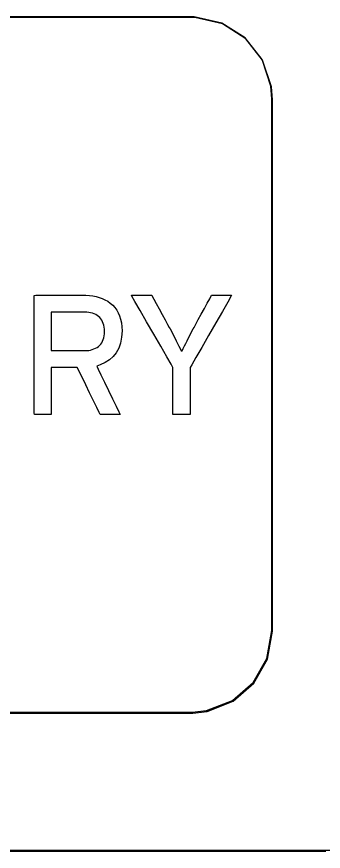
# Model space of a CAD drawing. Extents: x 1 to 47.7, y 0.2 to 35.
# Drawn here: x 23.162 to 23.462, y 4.851 to 5.667 of the extents above; entities that cross this region are included whole.
import ezdxf

# ---------------------------------------------------------------- set-up
doc = ezdxf.new("R2010")
doc.units = 0
doc.header["$MEASUREMENT"] = 0
for name, color, linetype in [('4_1__4U__UP_TO_ONE_IO_BOAR', 7, 'CONTINUOUS'), ('4_2__4U__FRONT_PANEL_W_24_', 7, 'CONTINUOUS'), ('5_1___24__TARGET_LEDS___12', 7, 'CONTINUOUS')]:
    doc.layers.add(name, color=color, linetype=linetype)

msp = doc.modelspace()

# ---------------------------------------------------------------- linework, layer by layer
at = {"layer": '4_1__4U__UP_TO_ONE_IO_BOAR'}
for points in [[(23.12116, 4.98653), (23.19559, 4.98653), (23.25637, 4.98653), (23.301, 4.98653), (23.32695, 4.98653), (23.33472, 4.98655), (23.34878, 4.98815), (23.37414, 4.99811), (23.39439, 5.01565), (23.4078, 5.03903), (23.41265, 5.06652), (23.41265, 5.06652), (23.41265, 5.07102), (23.41265, 5.08382), (23.41265, 5.13028), (23.41265, 5.19774), (23.41265, 5.27802), (23.41265, 5.44442), (23.41265, 5.51421), (23.41265, 5.56417), (23.41265, 5.57916), (23.41265, 5.58614), (23.41173, 5.5987), (23.403, 5.62465), (23.38645, 5.64573), (23.3638, 5.66023), (23.33677, 5.66641), (23.33058, 5.66651), (23.31043, 5.66651), (23.27088, 5.66651), (23.21446, 5.66651), (23.14367, 5.66651)], [(22.50617, 4.85135), (22.57915, 4.85135), (22.65393, 4.85135), (22.73034, 4.85135), (22.80823, 4.85135), (22.88743, 4.85135), (22.96777, 4.85135), (23.04909, 4.85135), (23.13124, 4.85135), (23.29733, 4.85135), (23.46472, 4.85135)]]:
    msp.add_lwpolyline(points, dxfattribs=at)
at = {"layer": '4_2__4U__FRONT_PANEL_W_24_'}
for points in [[(23.12061, 4.98727), (23.19504, 4.98727), (23.25582, 4.98727), (23.30045, 4.98727), (23.3264, 4.98727), (23.33417, 4.9873), (23.34823, 4.9889), (23.37359, 4.99886), (23.39384, 5.01639), (23.40725, 5.03977), (23.4121, 5.06727), (23.4121, 5.06727), (23.4121, 5.07176), (23.4121, 5.08457), (23.4121, 5.13103), (23.4121, 5.19848), (23.4121, 5.27877), (23.4121, 5.44517), (23.4121, 5.51496), (23.4121, 5.56492), (23.4121, 5.57991), (23.4121, 5.58688), (23.41118, 5.59945), (23.40245, 5.6254), (23.3859, 5.64648), (23.36325, 5.66097), (23.33622, 5.66715), (23.33003, 5.66726), (23.30988, 5.66726), (23.27033, 5.66726), (23.21391, 5.66726), (23.14312, 5.66726)], [(25.35207, 4.8521), (19.77626, 4.8521)]]:
    msp.add_lwpolyline(points, dxfattribs=at)
for points in [[(23.2655, 5.36003), (23.26507, 5.35384), (23.264, 5.34824), (23.26229, 5.34323), (23.25994, 5.3388), (23.25694, 5.33496), (23.2533, 5.33171), (23.24902, 5.32904), (23.2441, 5.32696), (23.24075, 5.32569), (23.24217, 5.32275), (23.24487, 5.31719), (23.2484, 5.30988), (23.25235, 5.30173), (23.25627, 5.29363), (23.25975, 5.28644), (23.26234, 5.28108), (23.26363, 5.27842), (23.26331, 5.27828), (23.26167, 5.27828), (23.25908, 5.27828), (23.25592, 5.27828), (23.25254, 5.27828), (23.24931, 5.27828), (23.2466, 5.27828), (23.24476, 5.27828), (23.24415, 5.27829), (23.24317, 5.2803), (23.24086, 5.28509), (23.23761, 5.29178), (23.23385, 5.29954), (23.23, 5.30749), (23.22647, 5.31477), (23.22368, 5.32053), (23.22204, 5.32391), (23.22158, 5.32444), (23.21986, 5.32444), (23.21677, 5.32444), (23.2128, 5.32444), (23.20841, 5.32444), (23.20409, 5.32444), (23.20031, 5.32444), (23.19755, 5.32444), (23.19628, 5.32444), (23.19625, 5.32327), (23.19625, 5.31916), (23.19625, 5.3129), (23.19625, 5.30535), (23.19625, 5.29737), (23.19625, 5.28982), (23.19625, 5.28356), (23.19625, 5.27944), (23.19623, 5.27828), (23.1954, 5.27828), (23.19361, 5.27828), (23.19116, 5.27828), (23.18835, 5.27828), (23.18551, 5.27828), (23.18293, 5.27828), (23.18093, 5.27828), (23.17981, 5.27828), (23.17967, 5.27962), (23.17967, 5.28815), (23.17967, 5.3027), (23.17967, 5.3211), (23.17967, 5.34119), (23.17967, 5.36078), (23.17967, 5.3777), (23.17967, 5.38979), (23.17967, 5.39486), (23.1812, 5.3949), (23.18587, 5.3949), (23.19275, 5.3949), (23.20093, 5.3949), (23.20949, 5.3949), (23.21751, 5.3949), (23.22406, 5.3949), (23.22821, 5.3949), (23.23017, 5.39489), (23.23362, 5.39472), (23.23694, 5.39432), (23.24012, 5.3937), (23.24317, 5.39286), (23.24608, 5.3918), (23.24885, 5.39051), (23.2515, 5.389), (23.254, 5.38727), (23.25637, 5.38528), (23.25848, 5.38303), (23.26031, 5.38052), (23.26187, 5.37775), (23.26315, 5.37472), (23.26415, 5.37143), (23.26488, 5.36789), (23.26533, 5.36409)], [(23.33214, 5.32437), (23.33214, 5.32266), (23.33214, 5.3181), (23.33214, 5.31155), (23.33214, 5.30387), (23.33214, 5.29591), (23.33214, 5.28854), (23.33214, 5.28262), (23.33214, 5.27899), (23.33205, 5.27828), (23.33101, 5.27828), (23.32903, 5.27828), (23.32644, 5.27828), (23.32355, 5.27828), (23.32067, 5.27828), (23.31812, 5.27828), (23.31622, 5.27828), (23.31528, 5.27828), (23.31523, 5.27921), (23.31523, 5.28308), (23.31523, 5.28918), (23.31523, 5.29664), (23.31523, 5.30462), (23.31523, 5.31224), (23.31523, 5.31865), (23.31523, 5.323), (23.31521, 5.32445), (23.31345, 5.32751), (23.30926, 5.33481), (23.30338, 5.34504), (23.29658, 5.35688), (23.28961, 5.36902), (23.28322, 5.38014), (23.27816, 5.38893), (23.2752, 5.39409), (23.2749, 5.3949), (23.27624, 5.3949), (23.27864, 5.3949), (23.28172, 5.3949), (23.28513, 5.3949), (23.28849, 5.3949), (23.29142, 5.3949), (23.29357, 5.3949), (23.29456, 5.3949), (23.29503, 5.39409), (23.29659, 5.39122), (23.29898, 5.38686), (23.30185, 5.38159), (23.30489, 5.37603), (23.30777, 5.37077), (23.31015, 5.3664), (23.31172, 5.36354), (23.31246, 5.36215), (23.31409, 5.35906), (23.31564, 5.35609), (23.31711, 5.35322), (23.31851, 5.35047), (23.31983, 5.34783), (23.32108, 5.34531), (23.32225, 5.3429), (23.32334, 5.34061), (23.32435, 5.34077), (23.32541, 5.34301), (23.32655, 5.34539), (23.32778, 5.34788), (23.3291, 5.35051), (23.33051, 5.35326), (23.332, 5.35614), (23.33358, 5.35914), (23.33524, 5.36227), (23.33594, 5.36356), (23.33761, 5.3666), (23.34007, 5.3711), (23.343, 5.37644), (23.34607, 5.38203), (23.34894, 5.38726), (23.35128, 5.39153), (23.35277, 5.39425), (23.35318, 5.3949), (23.35427, 5.3949), (23.35647, 5.3949), (23.35941, 5.3949), (23.36273, 5.3949), (23.36607, 5.3949), (23.36907, 5.3949), (23.37135, 5.3949), (23.37255, 5.3949), (23.37203, 5.39381), (23.36884, 5.38826), (23.36363, 5.37919), (23.35715, 5.36792), (23.35016, 5.35574), (23.34341, 5.34399), (23.33765, 5.33396), (23.33364, 5.32699)], [(23.24844, 5.35954), (23.24833, 5.3617), (23.24809, 5.36372), (23.24771, 5.36562), (23.24719, 5.36738), (23.24653, 5.369), (23.24573, 5.3705), (23.2448, 5.37186), (23.24373, 5.37309), (23.24252, 5.37422), (23.24119, 5.37523), (23.23975, 5.3761), (23.23821, 5.37684), (23.23656, 5.37744), (23.2348, 5.37791), (23.23294, 5.37823), (23.23098, 5.37842), (23.22918, 5.37847), (23.22755, 5.37847), (23.2239, 5.37847), (23.21888, 5.37847), (23.21315, 5.37847), (23.20737, 5.37847), (23.20221, 5.37847), (23.19832, 5.37847), (23.19636, 5.37847), (23.19625, 5.37771), (23.19625, 5.37444), (23.19625, 5.36928), (23.19625, 5.36299), (23.19625, 5.35633), (23.19625, 5.35004), (23.19625, 5.34488), (23.19625, 5.34161), (23.19636, 5.34085), (23.19832, 5.34085), (23.20221, 5.34085), (23.20737, 5.34085), (23.21315, 5.34085), (23.21888, 5.34085), (23.2239, 5.34085), (23.22755, 5.34085), (23.22918, 5.34085), (23.23095, 5.3409), (23.23289, 5.34107), (23.23472, 5.34138), (23.23645, 5.34182), (23.23808, 5.3424), (23.23961, 5.3431), (23.24104, 5.34393), (23.24236, 5.34489), (23.24359, 5.34598), (23.24469, 5.34719), (23.24565, 5.34854), (23.24647, 5.35003), (23.24715, 5.35166), (23.24769, 5.35342), (23.24808, 5.35532), (23.24833, 5.35736)]]:
    msp.add_lwpolyline(points, close=True, dxfattribs=at)
at = {"layer": '5_1___24__TARGET_LEDS___12'}
for points in [[(23.12061, 4.98727), (23.19504, 4.98727), (23.25582, 4.98727), (23.30045, 4.98727), (23.3264, 4.98727), (23.33417, 4.9873), (23.34823, 4.9889), (23.37359, 4.99886), (23.39384, 5.01639), (23.40725, 5.03977), (23.4121, 5.06727), (23.4121, 5.06727), (23.4121, 5.07176), (23.4121, 5.08457), (23.4121, 5.13103), (23.4121, 5.19848), (23.4121, 5.27877), (23.4121, 5.44517), (23.4121, 5.51496), (23.4121, 5.56492), (23.4121, 5.57991), (23.4121, 5.58688), (23.41118, 5.59945), (23.40245, 5.6254), (23.3859, 5.64648), (23.36325, 5.66097), (23.33622, 5.66715), (23.33003, 5.66726), (23.30988, 5.66726), (23.27033, 5.66726), (23.21391, 5.66726), (23.14312, 5.66726)], [(25.35207, 4.8521), (19.77626, 4.8521)]]:
    msp.add_lwpolyline(points, dxfattribs=at)

doc.saveas('drawing.dxf')
